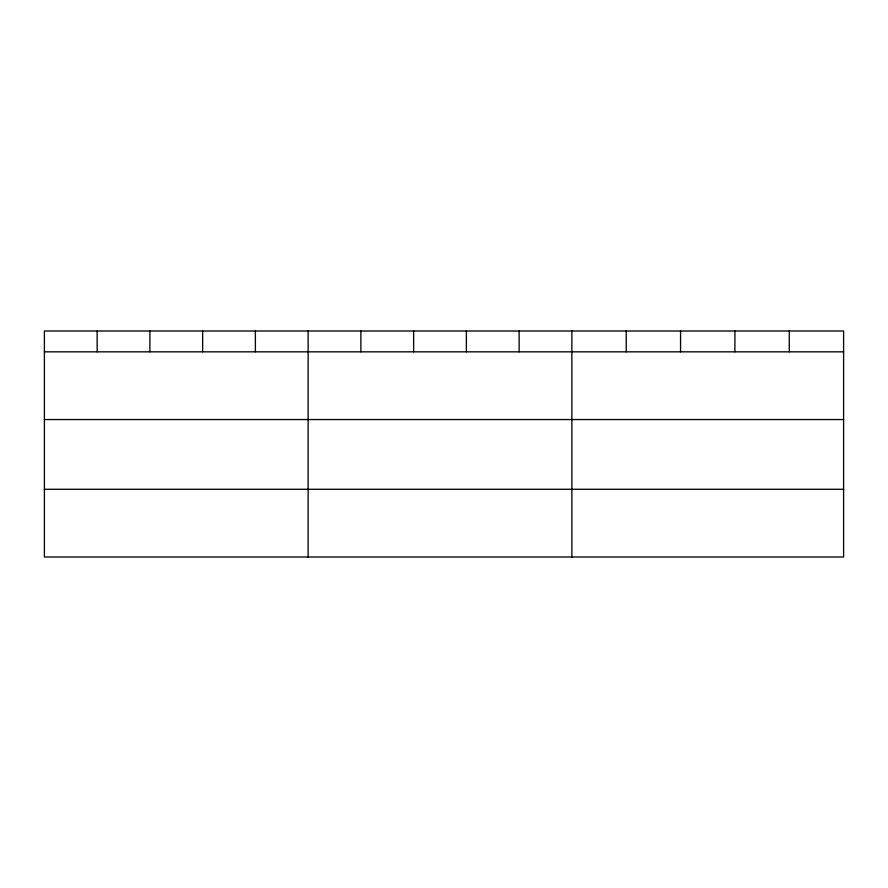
<?xml version="1.0" encoding="UTF-8"?>
<svg xmlns="http://www.w3.org/2000/svg" width="888" height="888" viewBox="0 0 888 888"><rect width="100%" height="100%" fill="white"/><g stroke="black" fill="none" stroke-linecap="round" stroke-linejoin="round"><path stroke-width="1.33" d="M843.6 419.547L843.6 331.002L44.4 331.002L44.4 556.998L843.6 556.998L843.6 419.547L44.4 419.547M44.4 351.837L843.6 351.837M44.4 489.288L843.6 489.288M789.254 331.002L789.254 351.837M734.909 331.002L734.909 351.837M680.563 331.002L680.563 351.837M626.218 331.002L626.218 351.837M571.872 331.002L571.872 556.998M519.125 331.002L519.125 351.837M466.378 331.002L466.378 351.837M413.63 331.002L413.63 351.837M360.883 331.002L360.883 351.837M308.136 331.002L308.136 556.998M255.389 331.002L255.389 351.837M202.642 331.002L202.642 351.837M149.894 331.002L149.894 351.837M97.147 331.002L97.147 351.837"/></g></svg>
